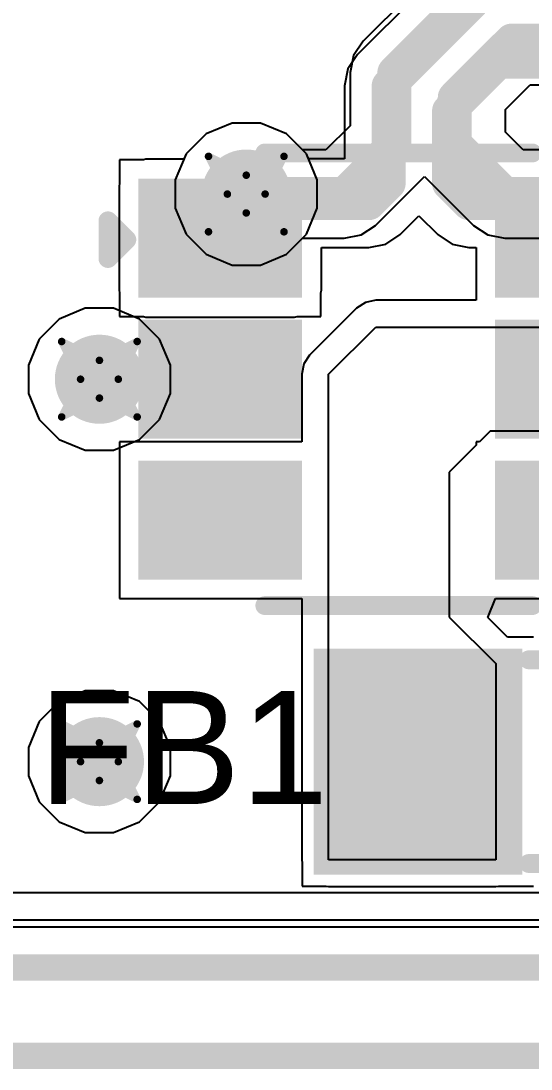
# Model space of a CAD drawing. Header units: inches. Extents: x -3 to 289, y -11 to 89.
# Drawn here: x 60.98 to 64.41, y 28.01 to 35.06 of the extents above; entities that cross this region are included whole.
import ezdxf

# ---------------------------------------------------------------- set-up
doc = ezdxf.new("R2010")
doc.units = ezdxf.units.IN
for name, color, linetype in [('Bottom Layer', 5, 'Continuous'), ('Drill Drawing', 1, 'Continuous'), ('Layer 1', 16, 'Continuous'), ('Layer 2', 76, 'Continuous'), ('Top Layer', 1, 'Continuous'), ('Top Overlay', 2, 'Continuous'), ('Top Paste', 8, 'Continuous'), ('Top Solder', 216, 'Continuous'), ('Via Holes', 16, 'Continuous')]:
    doc.layers.add(name, color=color, linetype=linetype)
doc.styles.add('Arial', font='', dxfattribs={"height": 0.2})
doc.styles.get('Arial').set_extended_font_data('Arial')

# ---------------------------------------------------------------- blocks, each defined once
blk = doc.blocks.new('I___0805_93')
at = {"layer": 'Top Layer'}
for points in [[(-1.6, 0.66), (-0.4, 0.66), (-0.4, -0.66), (-1.6, -0.66)], [(0.4, 0.66), (1.6, 0.66), (1.6, -0.66), (0.4, -0.66)]]:
    blk.add_hatch(color=1, dxfattribs=at).paths.add_polyline_path(points)
at = {"layer": 'Top Paste'}
for points in [[(-1.6, 0.66), (-0.4, 0.66), (-0.4, -0.66), (-1.6, -0.66)], [(0.4, 0.66), (1.6, 0.66), (1.6, -0.66), (0.4, -0.66)]]:
    blk.add_hatch(color=8, dxfattribs=at).paths.add_polyline_path(points)
at = {"layer": 'Top Solder'}
for points in [[(-1.7016, 0.7616), (-0.2984, 0.7616), (-0.2984, -0.7616), (-1.7016, -0.7616)], [(0.2984, 0.7616), (1.7016, 0.7616), (1.7016, -0.7616), (0.2984, -0.7616)]]:
    blk.add_hatch(color=216, dxfattribs=at).paths.add_polyline_path(points)
at = {"layer": 'Top Overlay'}
for points in [[(0.254, 0.6858, 0.127, 0.127, 0), (-0.254, 0.6858, 0.127, 0.127, 0)], [(0.254, -0.6858, 0.127, 0.127, 0), (-0.254, -0.6858, 0.127, 0.127, 0)]]:
    blk.add_lwpolyline(points, format="xyseb", dxfattribs=at)
for points in [[(-0.2857, 0.6858, 0.0635, 0.0635, 1), (-0.2223, 0.6858, 0.0635, 0.0635, 1)], [(0.2223, 0.6858, 0.0635, 0.0635, 1), (0.2857, 0.6858, 0.0635, 0.0635, 1)], [(-0.2857, -0.6858, 0.0635, 0.0635, 1), (-0.2223, -0.6858, 0.0635, 0.0635, 1)], [(0.2223, -0.6858, 0.0635, 0.0635, 1), (0.2857, -0.6858, 0.0635, 0.0635, 1)]]:
    blk.add_lwpolyline(points, format="xyseb", close=True, dxfattribs=at)
blk = doc.blocks.new('6_TSOP_94')
at = {"layer": 'Top Layer'}
for points in [[(-0.7, 0.5998), (-1.7, 0.5998), (-1.7, 1.2998), (-0.7, 1.2998)], [(1.7, 0.5998), (0.7, 0.5998), (0.7, 1.2998), (1.7, 1.2998)], [(-0.7, -0.35), (-1.7, -0.35), (-1.7, 0.35), (-0.7, 0.35)], [(1.7, -0.35), (0.7, -0.35), (0.7, 0.35), (1.7, 0.35)], [(-0.7, -1.2998), (-1.7, -1.2998), (-1.7, -0.5998), (-0.7, -0.5998)], [(1.7, -1.2998), (0.7, -1.2998), (0.7, -0.5998), (1.7, -0.5998)]]:
    blk.add_hatch(color=1, dxfattribs=at).paths.add_polyline_path(points)
at = {"layer": 'Top Paste'}
for points in [[(-0.7, 0.5998), (-1.7, 0.5998), (-1.7, 1.2998), (-0.7, 1.2998)], [(1.7, 0.5998), (0.7, 0.5998), (0.7, 1.2998), (1.7, 1.2998)], [(-0.7, -0.35), (-1.7, -0.35), (-1.7, 0.35), (-0.7, 0.35)], [(1.7, -0.35), (0.7, -0.35), (0.7, 0.35), (1.7, 0.35)], [(-0.7, -1.2998), (-1.7, -1.2998), (-1.7, -0.5998), (-0.7, -0.5998)], [(1.7, -1.2998), (0.7, -1.2998), (0.7, -0.5998), (1.7, -0.5998)]]:
    blk.add_hatch(color=8, dxfattribs=at).paths.add_polyline_path(points)
at = {"layer": 'Top Solder'}
for points in [[(-0.6492, 0.549), (-1.7508, 0.549), (-1.7508, 1.3506), (-0.6492, 1.3506)], [(1.7508, 0.549), (0.6492, 0.549), (0.6492, 1.3506), (1.7508, 1.3506)], [(-0.6492, -0.4008), (-1.7508, -0.4008), (-1.7508, 0.4008), (-0.6492, 0.4008)], [(1.7508, -0.4008), (0.6492, -0.4008), (0.6492, 0.4008), (1.7508, 0.4008)], [(-0.6492, -1.3506), (-1.7508, -1.3506), (-1.7508, -0.549), (-0.6492, -0.549)], [(1.7508, -1.3506), (0.6492, -1.3506), (0.6492, -0.549), (1.7508, -0.549)]]:
    blk.add_hatch(color=216, dxfattribs=at).paths.add_polyline_path(points)
at = {"layer": 'Top Overlay'}
for points in [[(-0.9, 1.5236, 0.127, 0.127, 0), (0.8999, 1.5236, 0.127, 0.127, 0)], [(-1.9558, 0.8128, 0.127, 0.127, 0), (-1.9558, 1.0668, 0.127, 0.127, 0)], [(-1.9558, 1.0668, 0.127, 0.127, 0), (-1.8288, 0.9398, 0.127, 0.127, 0)], [(-1.9558, 0.8128, 0.127, 0.127, 0), (-1.8288, 0.9398, 0.127, 0.127, 0)], [(-0.9, -1.524, 0.127, 0.127, 0), (0.8999, -1.524, 0.127, 0.127, 0)]]:
    blk.add_lwpolyline(points, format="xyseb", dxfattribs=at)
for points in [[(-0.9318, 1.5236, 0.0635, 0.0635, 1), (-0.8683, 1.5236, 0.0635, 0.0635, 1)], [(0.8682, 1.5236, 0.0635, 0.0635, 1), (0.9317, 1.5236, 0.0635, 0.0635, 1)], [(-1.9875, 1.0668, 0.0635, 0.0635, 1), (-1.9241, 1.0668, 0.0635, 0.0635, 1)], [(-1.9875, 1.0668, 0.0635, 0.0635, 1), (-1.9241, 1.0668, 0.0635, 0.0635, 1)], [(-1.8605, 0.9398, 0.0635, 0.0635, 1), (-1.7971, 0.9398, 0.0635, 0.0635, 1)], [(-1.8605, 0.9398, 0.0635, 0.0635, 1), (-1.7971, 0.9398, 0.0635, 0.0635, 1)], [(-1.9875, 0.8128, 0.0635, 0.0635, 1), (-1.9241, 0.8128, 0.0635, 0.0635, 1)], [(-1.9875, 0.8128, 0.0635, 0.0635, 1), (-1.9241, 0.8128, 0.0635, 0.0635, 1)], [(-0.9318, -1.524, 0.0635, 0.0635, 1), (-0.8683, -1.524, 0.0635, 0.0635, 1)], [(0.8682, -1.524, 0.0635, 0.0635, 1), (0.9317, -1.524, 0.0635, 0.0635, 1)]]:
    blk.add_lwpolyline(points, format="xyseb", close=True, dxfattribs=at)

msp = doc.modelspace()

# ---------------------------------------------------------------- hatches: boundary and pattern name
at = {"layer": 'Bottom Layer'}
h = msp.add_hatch(color=5, dxfattribs=at)
edge = h.paths.add_edge_path()
edge.add_arc((62.4953, 33.8983), 0.3, 0, 360)
h = msp.add_hatch(color=5, dxfattribs=at)
edge = h.paths.add_edge_path()
edge.add_arc((61.5073, 32.6515), 0.3, 0, 360)
h = msp.add_hatch(color=5, dxfattribs=at)
edge = h.paths.add_edge_path()
edge.add_arc((61.5073, 30.0763), 0.3, 0, 360)
at = {"layer": 'Layer 1'}
h = msp.add_hatch(color=16, dxfattribs=at)
edge = h.paths.add_edge_path()
edge.add_arc((62.4953, 33.8983), 0.3, 0, 360)
h = msp.add_hatch(color=16, dxfattribs=at)
edge = h.paths.add_edge_path()
edge.add_arc((61.5073, 32.6515), 0.3, 0, 360)
h = msp.add_hatch(color=16, dxfattribs=at)
edge = h.paths.add_edge_path()
edge.add_arc((61.5073, 30.0763), 0.3, 0, 360)
at = {"layer": 'Layer 2'}
h = msp.add_hatch(color=76, dxfattribs=at)
edge = h.paths.add_edge_path()
edge.add_arc((62.4953, 33.8983), 0.3, 0, 360)
h = msp.add_hatch(color=76, dxfattribs=at)
edge = h.paths.add_edge_path()
edge.add_arc((61.5073, 32.6515), 0.3, 0, 360)
h = msp.add_hatch(color=76, dxfattribs=at)
edge = h.paths.add_edge_path()
edge.add_arc((61.5073, 30.0763), 0.3, 0, 360)
at = {"layer": 'Top Layer'}
h = msp.add_hatch(color=1, dxfattribs=at)
edge = h.paths.add_edge_path()
edge.add_arc((62.4953, 33.8983), 0.3, 0, 360)
msp.add_hatch(color=1, dxfattribs=at).paths.add_polyline_path([(62.8203, 33.2513), (62.8203, 33.9513), (61.8203, 33.9513), (61.8203, 33.2513)])
h = msp.add_hatch(color=1, dxfattribs=at)
edge = h.paths.add_edge_path()
edge.add_arc((61.5073, 32.6515), 0.3, 0, 360)
h = msp.add_hatch(color=1, dxfattribs=at)
edge = h.paths.add_edge_path()
edge.add_arc((61.5073, 30.0763), 0.3, 0, 360)
at = {"layer": 'Via Holes'}
h = msp.add_hatch(color=7, dxfattribs=at)
edge = h.paths.add_edge_path()
edge.add_arc((62.4953, 33.8983), 0.15, 0, 360)
h = msp.add_hatch(color=7, dxfattribs=at)
edge = h.paths.add_edge_path()
edge.add_arc((61.5073, 32.6515), 0.15, 0, 360)
h = msp.add_hatch(color=7, dxfattribs=at)
edge = h.paths.add_edge_path()
edge.add_arc((61.5073, 30.0763), 0.15, 0, 360)

# ---------------------------------------------------------------- linework, layer by layer
at = {"layer": 'Bottom Layer'}
for p, q in [((63.7539, 35.3997), (63.2815, 34.9273)), ((63.2815, 34.9273), (63.217, 34.8307)), ((63.217, 34.8307), (63.1943, 34.7167)), ((63.1943, 34.7167), (63.1943, 34.3588)), ((64.2393, 34.468), (64.4056, 34.6343)), ((64.4056, 34.6343), (65.8176, 34.6343)), ((64.2393, 34.3158), (64.2393, 34.468)), ((62.4002, 34.3761), (62.2246, 34.3034)), ((62.5903, 34.3761), (62.4002, 34.3761)), ((62.7659, 34.3034), (62.5903, 34.3761)), ((62.2246, 34.3034), (62.0902, 34.169)), ((62.8732, 34.1961), (62.7659, 34.3034)), ((63.1943, 34.3588), (63.0317, 34.1961)), ((64.359, 34.1961), (64.2393, 34.3158)), ((62.0902, 34.169), (62.0175, 33.9934)), ((63.0317, 34.1961), (62.8732, 34.1961)), ((64.5175, 34.1961), (64.359, 34.1961)), ((63.3656, 33.6877), (63.6953, 34.0174)), ((63.6953, 34.0174), (64.025, 33.6877)), ((62.0175, 33.9934), (62.0175, 33.8033)), ((62.0175, 33.8033), (62.0902, 33.6277)), ((63.269, 33.6232), (63.3656, 33.6877)), ((64.025, 33.6877), (64.1217, 33.6232)), ((62.0902, 33.6277), (62.2246, 33.4933)), ((62.7659, 33.4933), (62.8732, 33.6005)), ((62.8732, 33.6005), (63.155, 33.6005)), ((63.155, 33.6005), (63.269, 33.6232)), ((64.1217, 33.6232), (64.2356, 33.6005)), ((64.2356, 33.6005), (64.5175, 33.6005)), ((62.2246, 33.4933), (62.4002, 33.4205)), ((62.5903, 33.4205), (62.7659, 33.4933)), ((62.4002, 33.4205), (62.5903, 33.4205)), ((65.0799, 28.9618), (60.5956, 28.9618))]:
    msp.add_line(p, q, dxfattribs=at)
for points in [[(63.4921, 34.7167, 0.2286, 0.2286, 0), (64.1139, 35.3385, 0.2286, 0.2286, 0)], [(63.8985, 34.5484, 0.2286, 0.2286, 0), (64.2822, 34.9321, 0.2286, 0.2286, 0)], [(64.2822, 34.9321, 0.2286, 0.2286, 0), (65.941, 34.9321, 0.2286, 0.2286, 0)], [(63.4921, 34.2354, 0.2286, 0.2286, 0), (63.4921, 34.7167, 0.2286, 0.2286, 0)], [(63.8985, 34.2354, 0.2286, 0.2286, 0), (63.8985, 34.5484, 0.2286, 0.2286, 0)], [(63.155, 33.8983, 0.2286, 0.2286, 0), (63.4921, 34.2354, 0.2286, 0.2286, 0)], [(63.8985, 34.2354, 0.2286, 0.2286, 0), (64.2356, 33.8983, 0.2286, 0.2286, 0)], [(62.4953, 33.8983, 0.2286, 0.2286, 0), (63.155, 33.8983, 0.2286, 0.2286, 0)], [(64.2356, 33.8983, 0.2286, 0.2286, 0), (64.8954, 33.8983, 0.2286, 0.2286, 0)], [(60.5956, 28.6899, 0.1778, 0.1778, 0), (65.4837, 28.6899, 0.1778, 0.1778, 0)], [(60.5832, 28.0954, 0.1778, 0.1778, 0), (66.2047, 28.0954, 0.1778, 0.1778, 0)]]:
    msp.add_lwpolyline(points, format="xyseb", dxfattribs=at)
for points in [[(64.2251, 34.9321, 0.1143, 0.1143, 1), (64.3394, 34.9321, 0.1143, 0.1143, 1)], [(64.2251, 34.9321, 0.1143, 0.1143, 1), (64.3394, 34.9321, 0.1143, 0.1143, 1)], [(63.435, 34.7167, 0.1143, 0.1143, 1), (63.5493, 34.7167, 0.1143, 0.1143, 1)], [(63.435, 34.7167, 0.1143, 0.1143, 1), (63.5493, 34.7167, 0.1143, 0.1143, 1)], [(63.8414, 34.5484, 0.1143, 0.1143, 1), (63.9557, 34.5484, 0.1143, 0.1143, 1)], [(63.8414, 34.5484, 0.1143, 0.1143, 1), (63.9557, 34.5484, 0.1143, 0.1143, 1)], [(63.435, 34.2354, 0.1143, 0.1143, 1), (63.5493, 34.2354, 0.1143, 0.1143, 1)], [(63.435, 34.2354, 0.1143, 0.1143, 1), (63.5493, 34.2354, 0.1143, 0.1143, 1)], [(63.8414, 34.2354, 0.1143, 0.1143, 1), (63.9557, 34.2354, 0.1143, 0.1143, 1)], [(63.8414, 34.2354, 0.1143, 0.1143, 1), (63.9557, 34.2354, 0.1143, 0.1143, 1)], [(62.4381, 33.8983, 0.1143, 0.1143, 1), (62.5524, 33.8983, 0.1143, 0.1143, 1)], [(63.0979, 33.8983, 0.1143, 0.1143, 1), (63.2122, 33.8983, 0.1143, 0.1143, 1)], [(63.0979, 33.8983, 0.1143, 0.1143, 1), (63.2122, 33.8983, 0.1143, 0.1143, 1)], [(64.1785, 33.8983, 0.1143, 0.1143, 1), (64.2928, 33.8983, 0.1143, 0.1143, 1)], [(64.1785, 33.8983, 0.1143, 0.1143, 1), (64.2928, 33.8983, 0.1143, 0.1143, 1)]]:
    msp.add_lwpolyline(points, format="xyseb", close=True, dxfattribs=at)
at = {"layer": 'Drill Drawing'}
for points in [[(62.2413, 34.1523, 0.0508, 0.0508, 0), (62.4953, 34.0253, 0.0508, 0.0508, 0)], [(62.2413, 34.1523, 0.0508, 0.0508, 0), (62.3683, 33.8983, 0.0508, 0.0508, 0)], [(62.4953, 34.0253, 0.0508, 0.0508, 0), (62.7493, 34.1523, 0.0508, 0.0508, 0)], [(62.6223, 33.8983, 0.0508, 0.0508, 0), (62.7493, 34.1523, 0.0508, 0.0508, 0)], [(62.2413, 33.6443, 0.0508, 0.0508, 0), (62.3683, 33.8983, 0.0508, 0.0508, 0)], [(62.6223, 33.8983, 0.0508, 0.0508, 0), (62.7493, 33.6443, 0.0508, 0.0508, 0)], [(62.2413, 33.6443, 0.0508, 0.0508, 0), (62.4953, 33.7713, 0.0508, 0.0508, 0)], [(62.4953, 33.7713, 0.0508, 0.0508, 0), (62.7493, 33.6443, 0.0508, 0.0508, 0)], [(61.2533, 32.9055, 0.0508, 0.0508, 0), (61.5073, 32.7785, 0.0508, 0.0508, 0)], [(61.2533, 32.9055, 0.0508, 0.0508, 0), (61.3803, 32.6515, 0.0508, 0.0508, 0)], [(61.5073, 32.7785, 0.0508, 0.0508, 0), (61.7613, 32.9055, 0.0508, 0.0508, 0)], [(61.6343, 32.6515, 0.0508, 0.0508, 0), (61.7613, 32.9055, 0.0508, 0.0508, 0)], [(61.2533, 32.3975, 0.0508, 0.0508, 0), (61.3803, 32.6515, 0.0508, 0.0508, 0)], [(61.6343, 32.6515, 0.0508, 0.0508, 0), (61.7613, 32.3975, 0.0508, 0.0508, 0)], [(61.2533, 32.3975, 0.0508, 0.0508, 0), (61.5073, 32.5245, 0.0508, 0.0508, 0)], [(61.5073, 32.5245, 0.0508, 0.0508, 0), (61.7613, 32.3975, 0.0508, 0.0508, 0)], [(61.2533, 30.3303, 0.0508, 0.0508, 0), (61.5073, 30.2033, 0.0508, 0.0508, 0)], [(61.2533, 30.3303, 0.0508, 0.0508, 0), (61.3803, 30.0763, 0.0508, 0.0508, 0)], [(61.5073, 30.2033, 0.0508, 0.0508, 0), (61.7613, 30.3303, 0.0508, 0.0508, 0)], [(61.6343, 30.0763, 0.0508, 0.0508, 0), (61.7613, 30.3303, 0.0508, 0.0508, 0)], [(61.2533, 29.8223, 0.0508, 0.0508, 0), (61.3803, 30.0763, 0.0508, 0.0508, 0)], [(61.6343, 30.0763, 0.0508, 0.0508, 0), (61.7613, 29.8223, 0.0508, 0.0508, 0)], [(61.2533, 29.8223, 0.0508, 0.0508, 0), (61.5073, 29.9493, 0.0508, 0.0508, 0)], [(61.5073, 29.9493, 0.0508, 0.0508, 0), (61.7613, 29.8223, 0.0508, 0.0508, 0)]]:
    msp.add_lwpolyline(points, format="xyseb", dxfattribs=at)
for points in [[(62.2286, 34.1523, 0.0254, 0.0254, 1), (62.254, 34.1523, 0.0254, 0.0254, 1)], [(62.2286, 34.1523, 0.0254, 0.0254, 1), (62.254, 34.1523, 0.0254, 0.0254, 1)], [(62.7366, 34.1523, 0.0254, 0.0254, 1), (62.762, 34.1523, 0.0254, 0.0254, 1)], [(62.7366, 34.1523, 0.0254, 0.0254, 1), (62.762, 34.1523, 0.0254, 0.0254, 1)], [(62.4826, 34.0253, 0.0254, 0.0254, 1), (62.508, 34.0253, 0.0254, 0.0254, 1)], [(62.4826, 34.0253, 0.0254, 0.0254, 1), (62.508, 34.0253, 0.0254, 0.0254, 1)], [(62.3556, 33.8983, 0.0254, 0.0254, 1), (62.381, 33.8983, 0.0254, 0.0254, 1)], [(62.3556, 33.8983, 0.0254, 0.0254, 1), (62.381, 33.8983, 0.0254, 0.0254, 1)], [(62.6096, 33.8983, 0.0254, 0.0254, 1), (62.635, 33.8983, 0.0254, 0.0254, 1)], [(62.6096, 33.8983, 0.0254, 0.0254, 1), (62.635, 33.8983, 0.0254, 0.0254, 1)], [(62.4826, 33.7713, 0.0254, 0.0254, 1), (62.508, 33.7713, 0.0254, 0.0254, 1)], [(62.4826, 33.7713, 0.0254, 0.0254, 1), (62.508, 33.7713, 0.0254, 0.0254, 1)], [(62.2286, 33.6443, 0.0254, 0.0254, 1), (62.254, 33.6443, 0.0254, 0.0254, 1)], [(62.2286, 33.6443, 0.0254, 0.0254, 1), (62.254, 33.6443, 0.0254, 0.0254, 1)], [(62.7366, 33.6443, 0.0254, 0.0254, 1), (62.762, 33.6443, 0.0254, 0.0254, 1)], [(62.7366, 33.6443, 0.0254, 0.0254, 1), (62.762, 33.6443, 0.0254, 0.0254, 1)], [(61.2406, 32.9055, 0.0254, 0.0254, 1), (61.266, 32.9055, 0.0254, 0.0254, 1)], [(61.2406, 32.9055, 0.0254, 0.0254, 1), (61.266, 32.9055, 0.0254, 0.0254, 1)], [(61.7486, 32.9055, 0.0254, 0.0254, 1), (61.774, 32.9055, 0.0254, 0.0254, 1)], [(61.7486, 32.9055, 0.0254, 0.0254, 1), (61.774, 32.9055, 0.0254, 0.0254, 1)], [(61.4946, 32.7785, 0.0254, 0.0254, 1), (61.52, 32.7785, 0.0254, 0.0254, 1)], [(61.4946, 32.7785, 0.0254, 0.0254, 1), (61.52, 32.7785, 0.0254, 0.0254, 1)], [(61.3676, 32.6515, 0.0254, 0.0254, 1), (61.393, 32.6515, 0.0254, 0.0254, 1)], [(61.3676, 32.6515, 0.0254, 0.0254, 1), (61.393, 32.6515, 0.0254, 0.0254, 1)], [(61.6216, 32.6515, 0.0254, 0.0254, 1), (61.647, 32.6515, 0.0254, 0.0254, 1)], [(61.6216, 32.6515, 0.0254, 0.0254, 1), (61.647, 32.6515, 0.0254, 0.0254, 1)], [(61.4946, 32.5245, 0.0254, 0.0254, 1), (61.52, 32.5245, 0.0254, 0.0254, 1)], [(61.4946, 32.5245, 0.0254, 0.0254, 1), (61.52, 32.5245, 0.0254, 0.0254, 1)], [(61.2406, 32.3975, 0.0254, 0.0254, 1), (61.266, 32.3975, 0.0254, 0.0254, 1)], [(61.2406, 32.3975, 0.0254, 0.0254, 1), (61.266, 32.3975, 0.0254, 0.0254, 1)], [(61.7486, 32.3975, 0.0254, 0.0254, 1), (61.774, 32.3975, 0.0254, 0.0254, 1)], [(61.7486, 32.3975, 0.0254, 0.0254, 1), (61.774, 32.3975, 0.0254, 0.0254, 1)], [(61.2406, 30.3303, 0.0254, 0.0254, 1), (61.266, 30.3303, 0.0254, 0.0254, 1)], [(61.2406, 30.3303, 0.0254, 0.0254, 1), (61.266, 30.3303, 0.0254, 0.0254, 1)], [(61.7486, 30.3303, 0.0254, 0.0254, 1), (61.774, 30.3303, 0.0254, 0.0254, 1)], [(61.7486, 30.3303, 0.0254, 0.0254, 1), (61.774, 30.3303, 0.0254, 0.0254, 1)], [(61.4946, 30.2033, 0.0254, 0.0254, 1), (61.52, 30.2033, 0.0254, 0.0254, 1)], [(61.4946, 30.2033, 0.0254, 0.0254, 1), (61.52, 30.2033, 0.0254, 0.0254, 1)], [(61.3676, 30.0763, 0.0254, 0.0254, 1), (61.393, 30.0763, 0.0254, 0.0254, 1)], [(61.3676, 30.0763, 0.0254, 0.0254, 1), (61.393, 30.0763, 0.0254, 0.0254, 1)], [(61.6216, 30.0763, 0.0254, 0.0254, 1), (61.647, 30.0763, 0.0254, 0.0254, 1)], [(61.6216, 30.0763, 0.0254, 0.0254, 1), (61.647, 30.0763, 0.0254, 0.0254, 1)], [(61.4946, 29.9493, 0.0254, 0.0254, 1), (61.52, 29.9493, 0.0254, 0.0254, 1)], [(61.4946, 29.9493, 0.0254, 0.0254, 1), (61.52, 29.9493, 0.0254, 0.0254, 1)], [(61.2406, 29.8223, 0.0254, 0.0254, 1), (61.266, 29.8223, 0.0254, 0.0254, 1)], [(61.2406, 29.8223, 0.0254, 0.0254, 1), (61.266, 29.8223, 0.0254, 0.0254, 1)], [(61.7486, 29.8223, 0.0254, 0.0254, 1), (61.774, 29.8223, 0.0254, 0.0254, 1)], [(61.7486, 29.8223, 0.0254, 0.0254, 1), (61.774, 29.8223, 0.0254, 0.0254, 1)]]:
    msp.add_lwpolyline(points, format="xyseb", close=True, dxfattribs=at)
at = {"layer": 'Layer 1'}
for p, q in [((62.4002, 34.3761), (62.2246, 34.3034)), ((62.5903, 34.3761), (62.4002, 34.3761)), ((62.7659, 34.3034), (62.5903, 34.3761)), ((62.2246, 34.3034), (62.0902, 34.169)), ((62.9003, 34.169), (62.7659, 34.3034)), ((62.0902, 34.169), (62.0175, 33.9934)), ((62.9731, 33.9934), (62.9003, 34.169)), ((62.0175, 33.9934), (62.0175, 33.8033)), ((62.9731, 33.8033), (62.9731, 33.9934)), ((62.0175, 33.8033), (62.0902, 33.6277)), ((62.9003, 33.6277), (62.9731, 33.8033)), ((62.0902, 33.6277), (62.2246, 33.4933)), ((62.7659, 33.4933), (62.9003, 33.6277)), ((62.2246, 33.4933), (62.4002, 33.4205)), ((62.5903, 33.4205), (62.7659, 33.4933)), ((62.4002, 33.4205), (62.5903, 33.4205))]:
    msp.add_line(p, q, dxfattribs=at)
at = {"layer": 'Layer 2'}
for p, q in [((62.4002, 34.3761), (62.2246, 34.3034)), ((62.5903, 34.3761), (62.4002, 34.3761)), ((62.7659, 34.3034), (62.5903, 34.3761)), ((62.2246, 34.3034), (62.0902, 34.169)), ((62.9003, 34.169), (62.7659, 34.3034)), ((62.0902, 34.169), (62.0175, 33.9934)), ((62.9731, 33.9934), (62.9003, 34.169)), ((62.0175, 33.9934), (62.0175, 33.8033)), ((62.9731, 33.8033), (62.9731, 33.9934)), ((62.0175, 33.8033), (62.0902, 33.6277)), ((62.9003, 33.6277), (62.9731, 33.8033)), ((62.0902, 33.6277), (62.2246, 33.4933)), ((62.7659, 33.4933), (62.9003, 33.6277)), ((62.2246, 33.4933), (62.4002, 33.4205)), ((62.5903, 33.4205), (62.7659, 33.4933)), ((62.4002, 33.4205), (62.5903, 33.4205)), ((61.4123, 33.1293), (61.2367, 33.0566)), ((61.6024, 33.1293), (61.4123, 33.1293)), ((61.778, 33.0566), (61.6024, 33.1293)), ((61.2367, 33.0566), (61.1023, 32.9222)), ((61.9124, 32.9222), (61.778, 33.0566)), ((61.1023, 32.9222), (61.0295, 32.7466)), ((61.9851, 32.7466), (61.9124, 32.9222)), ((61.0295, 32.7466), (61.0295, 32.5565)), ((61.9851, 32.5565), (61.9851, 32.7466)), ((61.0295, 32.5565), (61.1023, 32.3809)), ((61.9124, 32.3809), (61.9851, 32.5565)), ((61.1023, 32.3809), (61.2367, 32.2465)), ((61.778, 32.2465), (61.9124, 32.3809)), ((61.2367, 32.2465), (61.4123, 32.1737)), ((61.6024, 32.1737), (61.778, 32.2465)), ((61.4123, 32.1737), (61.6024, 32.1737)), ((61.4123, 30.5541), (61.2367, 30.4813)), ((61.6024, 30.5541), (61.4123, 30.5541)), ((61.778, 30.4813), (61.6024, 30.5541)), ((61.2367, 30.4813), (61.1023, 30.3469)), ((61.9124, 30.3469), (61.778, 30.4813)), ((61.1023, 30.3469), (61.0295, 30.1713)), ((61.9851, 30.1713), (61.9124, 30.3469)), ((61.0295, 30.1713), (61.0295, 29.9812)), ((61.9851, 29.9812), (61.9851, 30.1713)), ((61.0295, 29.9812), (61.1023, 29.8056)), ((61.9124, 29.8056), (61.9851, 29.9812)), ((61.1023, 29.8056), (61.2367, 29.6712)), ((61.778, 29.6712), (61.9124, 29.8056)), ((61.2367, 29.6712), (61.4123, 29.5985)), ((61.6024, 29.5985), (61.778, 29.6712)), ((61.4123, 29.5985), (61.6024, 29.5985)), ((67.7128, 29.1924), (59.9974, 29.1924)), ((59.9974, 29.0111), (64.9632, 29.0111))]:
    msp.add_line(p, q, dxfattribs=at)
at = {"layer": 'Top Layer'}
for p, q in [((63.7959, 35.39), (63.2431, 34.8372)), ((63.2431, 34.8372), (63.1785, 34.7406)), ((63.1785, 34.7406), (63.1558, 34.6266)), ((63.1558, 34.6266), (63.1558, 34.1348)), ((62.4002, 34.3761), (62.2246, 34.3034)), ((62.5903, 34.3761), (62.4002, 34.3761)), ((62.7659, 34.3034), (62.5903, 34.3761)), ((62.2246, 34.3034), (62.0902, 34.169)), ((62.9003, 34.169), (62.7659, 34.3034)), ((62.0902, 34.169), (62.0752, 34.1326)), ((62.9145, 34.1348), (62.9003, 34.169)), ((61.8028, 34.1291), (61.6425, 34.1291)), ((61.6425, 34.1291), (61.6425, 33.9688)), ((61.8203, 34.1326), (61.8028, 34.1291)), ((62.0752, 34.1326), (61.8203, 34.1326)), ((63.1558, 34.1348), (62.9145, 34.1348)), ((61.6425, 33.9688), (61.639, 33.9513)), ((61.639, 33.9513), (61.639, 33.2513)), ((63.5303, 33.6264), (63.6569, 33.7529)), ((63.6569, 33.7529), (63.7834, 33.6264)), ((63.4337, 33.5619), (63.5303, 33.6264)), ((63.7834, 33.6264), (63.88, 33.5619)), ((63.0016, 33.2513), (63.0016, 33.5392)), ((63.0016, 33.5392), (63.3197, 33.5392)), ((63.3197, 33.5392), (63.4337, 33.5619)), ((63.88, 33.5619), (63.994, 33.5392)), ((63.994, 33.5392), (64.0426, 33.5392)), ((64.0426, 33.5392), (64.0426, 33.1828)), ((61.639, 33.2513), (61.6425, 33.2338)), ((62.9981, 33.2338), (63.0016, 33.2513)), ((61.6425, 33.2338), (61.6425, 33.0735)), ((62.9981, 33.0735), (62.9981, 33.2338)), ((63.3664, 33.1828), (63.297, 33.169)), ((64.0426, 33.1828), (63.3664, 33.1828)), ((63.2382, 33.1297), (62.9216, 32.8131)), ((63.297, 33.169), (63.2382, 33.1297)), ((61.6425, 33.0735), (61.8028, 33.0735)), ((61.8028, 33.0735), (61.8203, 33.07)), ((61.8203, 33.07), (62.8203, 33.07)), ((62.8203, 33.07), (62.8378, 33.0735)), ((62.8378, 33.0735), (62.9981, 33.0735)), ((63.0498, 32.6849), (63.3664, 33.0015)), ((63.3664, 33.0015), (64.5131, 33.0015)), ((62.8823, 32.7543), (62.8685, 32.6849)), ((62.9216, 32.8131), (62.8823, 32.7543)), ((62.8685, 32.6849), (62.8685, 32.2295)), ((63.0498, 29.4163), (63.0498, 32.6849)), ((64.1368, 32.3015), (64.0648, 32.2295)), ((66.0332, 32.3015), (64.1368, 32.3015)), ((62.8685, 32.2295), (61.6425, 32.2295)), ((61.6425, 32.2295), (61.6425, 31.1739)), ((64.0426, 32.2073), (63.8601, 32.0248)), ((64.0648, 32.2295), (64.0426, 32.2295)), ((64.0426, 32.2295), (64.0426, 32.2073)), ((63.8601, 32.0248), (63.8601, 31.0504)), ((61.6425, 31.1739), (62.8685, 31.1739)), ((62.8685, 31.1739), (62.8685, 29.4163)), ((64.1199, 31.0469), (64.1725, 31.1739)), ((64.1725, 31.1739), (65.2383, 31.1739)), ((63.8601, 31.0504), (64.1742, 30.7363)), ((64.2528, 30.9141), (64.1199, 31.0469)), ((64.4282, 30.9141), (64.2528, 30.9141)), ((64.1742, 30.7363), (64.1742, 29.4163)), ((62.8685, 29.4163), (62.8726, 29.3958)), ((62.8726, 29.3958), (62.8726, 29.2385)), ((64.1742, 29.4163), (63.0498, 29.4163)), ((62.8726, 29.2385), (63.0323, 29.2385)), ((63.0323, 29.2385), (63.0498, 29.235)), ((63.0498, 29.235), (64.1742, 29.235)), ((64.1742, 29.235), (64.1917, 29.2385)), ((64.1917, 29.2385), (64.4282, 29.2385))]:
    msp.add_line(p, q, dxfattribs=at)
for points in [[(63.4537, 34.6266, 0.2286, 0.2286, 0), (64.023, 35.196, 0.2286, 0.2286, 0)], [(63.8601, 34.4582, 0.2286, 0.2286, 0), (64.1914, 34.7896, 0.2286, 0.2286, 0)], [(64.1914, 34.7896, 0.2286, 0.2286, 0), (66.3318, 34.7896, 0.2286, 0.2286, 0)], [(63.4537, 33.9709, 0.2286, 0.2286, 0), (63.4537, 34.6266, 0.2286, 0.2286, 0)], [(63.8601, 33.9709, 0.2286, 0.2286, 0), (63.8601, 34.4582, 0.2286, 0.2286, 0)], [(63.3197, 33.837, 0.2286, 0.2286, 0), (63.4537, 33.9709, 0.2286, 0.2286, 0)], [(63.8601, 33.9709, 0.2286, 0.2286, 0), (63.994, 33.837, 0.2286, 0.2286, 0)], [(62.3203, 33.6013, 0.2286, 0.2286, 0), (62.556, 33.837, 0.2286, 0.2286, 0)], [(62.556, 33.837, 0.2286, 0.2286, 0), (63.3197, 33.837, 0.2286, 0.2286, 0)], [(63.994, 33.837, 0.2286, 0.2286, 0), (64.4847, 33.837, 0.2286, 0.2286, 0)], [(64.4847, 33.837, 0.2286, 0.2286, 0), (64.6594, 33.6623, 0.2286, 0.2286, 0)]]:
    msp.add_lwpolyline(points, format="xyseb", dxfattribs=at)
for points in [[(64.1342, 34.7896, 0.1143, 0.1143, 1), (64.2485, 34.7896, 0.1143, 0.1143, 1)], [(64.1342, 34.7896, 0.1143, 0.1143, 1), (64.2485, 34.7896, 0.1143, 0.1143, 1)], [(63.3965, 34.6266, 0.1143, 0.1143, 1), (63.5108, 34.6266, 0.1143, 0.1143, 1)], [(63.3965, 34.6266, 0.1143, 0.1143, 1), (63.5108, 34.6266, 0.1143, 0.1143, 1)], [(63.8029, 34.4582, 0.1143, 0.1143, 1), (63.9172, 34.4582, 0.1143, 0.1143, 1)], [(63.8029, 34.4582, 0.1143, 0.1143, 1), (63.9172, 34.4582, 0.1143, 0.1143, 1)], [(63.3965, 33.9709, 0.1143, 0.1143, 1), (63.5108, 33.9709, 0.1143, 0.1143, 1)], [(63.3965, 33.9709, 0.1143, 0.1143, 1), (63.5108, 33.9709, 0.1143, 0.1143, 1)], [(63.8029, 33.9709, 0.1143, 0.1143, 1), (63.9172, 33.9709, 0.1143, 0.1143, 1)], [(63.8029, 33.9709, 0.1143, 0.1143, 1), (63.9172, 33.9709, 0.1143, 0.1143, 1)], [(62.4989, 33.837, 0.1143, 0.1143, 1), (62.6132, 33.837, 0.1143, 0.1143, 1)], [(62.4989, 33.837, 0.1143, 0.1143, 1), (62.6132, 33.837, 0.1143, 0.1143, 1)], [(63.2626, 33.837, 0.1143, 0.1143, 1), (63.3769, 33.837, 0.1143, 0.1143, 1)], [(63.2626, 33.837, 0.1143, 0.1143, 1), (63.3769, 33.837, 0.1143, 0.1143, 1)], [(63.9368, 33.837, 0.1143, 0.1143, 1), (64.0511, 33.837, 0.1143, 0.1143, 1)], [(63.9368, 33.837, 0.1143, 0.1143, 1), (64.0511, 33.837, 0.1143, 0.1143, 1)], [(64.4276, 33.837, 0.1143, 0.1143, 1), (64.5419, 33.837, 0.1143, 0.1143, 1)], [(64.4276, 33.837, 0.1143, 0.1143, 1), (64.5419, 33.837, 0.1143, 0.1143, 1)], [(62.2632, 33.6013, 0.1143, 0.1143, 1), (62.3775, 33.6013, 0.1143, 0.1143, 1)]]:
    msp.add_lwpolyline(points, format="xyseb", close=True, dxfattribs=at)

# ---------------------------------------------------------------- block references
msp.add_blockref('6_TSOP_94', (63.5204, 32.6515))
at = {"rotation": 180}
msp.add_blockref('I___0805_93', (64.6504, 30.0763), dxfattribs=at)

# ---------------------------------------------------------------- texts
at = {"layer": 'Top Overlay', "style": 'Arial'}
msp.add_text('FB1', height=0.762, rotation=360, dxfattribs=at).set_placement((61.0964, 29.7904))

doc.saveas('drawing.dxf')
